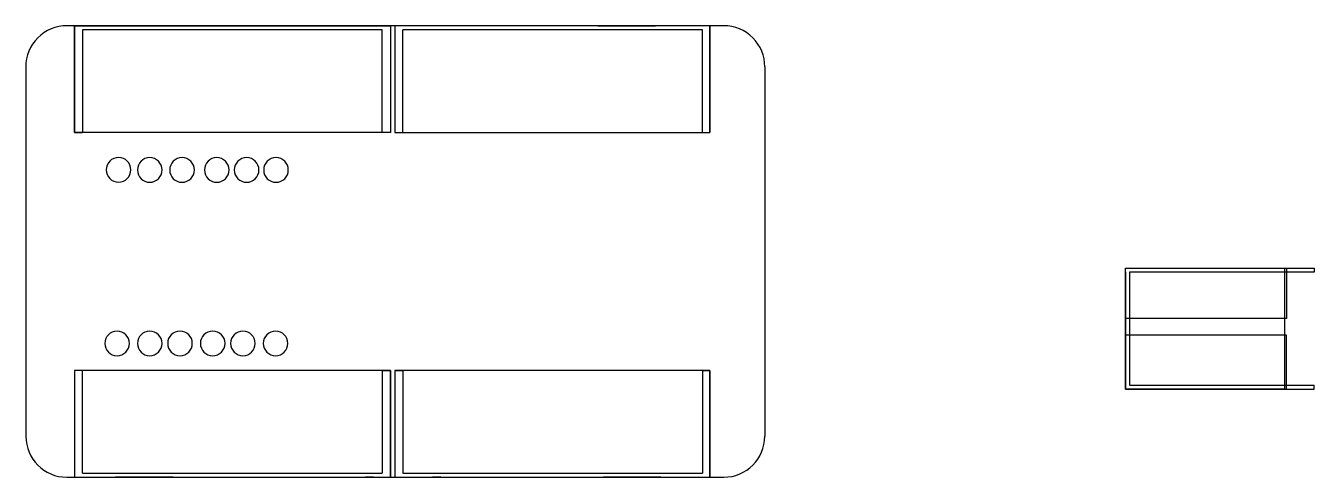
# Model space of a CAD drawing. Header units: millimetres. Extents: x 140 to 454, y 70 to 180.
import ezdxf

# ---------------------------------------------------------------- set-up
doc = ezdxf.new("R2010")
doc.units = ezdxf.units.MM

msp = doc.modelspace()

# ---------------------------------------------------------------- linework, layer by layer
at = {"color": 2}
for p, q in [((309.97, 180.01), (149.97, 180.01)), ((309.97, 180.01), (309.97, 180.01)), ((139.96, 170), (139.98, 80)), ((319.98, 170), (319.96, 80)), ((149.97, 70.01), (309.97, 70.01)), ((309.97, 70.01), (309.97, 70.01))]:
    msp.add_line(p, q, dxfattribs=at)
for p, q in [((153.8, 180.01), (151.8, 180.01)), ((151.8, 180.01), (151.8, 154.01)), ((153.8, 180.01), (153.8, 180.01)), ((226.8, 179.01), (153.8, 179.01)), ((153.8, 179.01), (153.8, 154.01)), ((229.83, 180.01), (219.79, 180.01)), ((222.97, 180.01), (224.97, 180.01)), ((222.97, 180.01), (224.97, 180.01)), ((226.8, 180.01), (226.8, 180.01)), ((226.8, 154.01), (226.8, 179.01)), ((228.8, 180.01), (228.8, 154.01)), ((231.83, 180.01), (229.83, 180.01)), ((229.83, 180.01), (229.83, 154.01)), ((231.83, 154.01), (231.83, 179.01)), ((304.83, 179.01), (231.83, 179.01)), ((304.83, 154.01), (304.83, 179.01)), ((306.61, 154.01), (306.61, 180.01)), ((306.61, 180.01), (306.61, 154.01)), ((151.8, 154.01), (153.8, 154.01)), ((228.8, 154.01), (226.8, 154.01)), ((229.83, 154.01), (231.83, 154.01)), ((304.83, 154.01), (306.61, 154.01)), ((407.79, 119.97, 0.57), (407.79, 120.97, 0.57)), ((407.79, 120.97, 0.57), (408.79, 120.97, 0.57)), ((407.79, 119.97, 0.57), (407.79, 92.47, 0.57)), ((408.79, 120.97, 0.57), (453.79, 120.97, 0.57)), ((453.79, 119.97, 0.57), (408.79, 119.97, 0.57)), ((408.79, 119.97, 0.57), (408.79, 92.47, 0.57)), ((453.79, 120.97, 0.57), (453.79, 119.97, 0.57)), ((151.8, 96.01), (151.8, 70.01)), ((153.8, 96.01), (151.8, 96.01)), ((153.8, 71.01), (153.8, 96.01)), ((153.8, 71.01), (153.8, 96.01)), ((226.8, 96.01), (226.8, 71.01)), ((226.8, 96.01), (228.8, 96.01)), ((228.8, 96.01), (228.8, 70.01)), ((229.83, 96.01), (229.83, 70.01)), ((229.83, 96.01), (231.83, 96.01)), ((231.83, 96.01), (231.83, 71.01)), ((304.83, 96.01), (304.83, 71.01)), ((304.83, 96.01), (306.61, 96.01)), ((306.61, 96.01), (306.61, 70.01)), ((407.79, 91.47, 0.57), (407.79, 92.47, 0.57)), ((408.79, 91.47, 0.57), (407.79, 91.47, 0.57)), ((408.79, 92.47, 0.57), (453.79, 92.47, 0.57)), ((408.79, 91.47, 0.57), (453.79, 91.47, 0.57)), ((453.79, 91.47, 0.57), (453.79, 92.47, 0.57)), ((151.8, 70.01), (153.8, 70.01)), ((153.8, 71.01), (226.8, 71.01)), ((224.68, 70.01), (222.68, 70.01)), ((231.83, 71.01), (304.83, 71.01)), ((232.61, 70.01), (234.61, 70.01)), ((241.06, 70.01), (239.06, 70.01))]:
    msp.add_line(p, q)
for points, elevation in [([(151.8, 180.01), (228.8, 180.01), (228.8, 154.01), (151.8, 154.01)], 27), ([(229.83, 180.01), (229.83, 154.01), (306.61, 154.01), (306.61, 180.01)], 27), ([(407.79, 120.97), (447.04, 120.97), (447.04, 108.71), (407.79, 108.71)], 20.07), ([(407.79, 120.97), (446.57, 120.97), (446.57, 91.47), (407.79, 91.47)], 0.57), ([(407.79, 91.47), (447.04, 91.47), (447.04, 104.65), (407.79, 104.65)], 20.07), ([(151.8, 96.01), (151.8, 69.99), (228.8, 70.01), (228.8, 96.02)], 27), ([(229.83, 96.01), (229.83, 70.01), (306.61, 70.01), (306.61, 96.01)], 27)]:
    msp.add_lwpolyline(points, close=True, dxfattribs=dict(elevation=elevation))
at = {"extrusion": (-1, 0, 0), "elevation": -407.79}
msp.add_lwpolyline([(-115.01, 11.44), (-115.01, 2.87), (-98.06, 2.87), (-98.06, 11.44)], close=True, dxfattribs=at)
at = {"extrusion": (0, 1, 0)}
for centre in [(-170.18, 11.08, 180.01), (-286.33, 11.05, 180.01)]:
    msp.add_circle(centre, 7, dxfattribs=at)
at = {"extrusion": (0, 0, -1)}
for centre in [(-162.56, 144.9), (-170.16, 144.87), (-178.02, 144.87), (-186.48, 144.87), (-193.75, 144.87), (-200.91, 144.87), (-162.2, 102.6), (-170.16, 102.6), (-177.53, 102.6), (-185.49, 102.6), (-192.85, 102.6), (-200.81, 102.6)]:
    msp.add_circle(centre, 3, dxfattribs=at)
at = {"extrusion": (0, -1, 0)}
msp.add_circle((168.84, 13.31, -70.01), 7, dxfattribs=at)
at = {"extrusion": (3.70171e-16, -1, 0)}
msp.add_circle((287.66, 11.22, -70.01), 7, dxfattribs=at)
at = {"color": 2}
for centre, radius, start, end in [((149.97, 170), 10.01, 90, 180.0198), ((309.97, 170), 10.01, 359.9802, 90), ((149.97, 80), 9.99, 180, 270), ((309.97, 80), 9.99, 270, 0)]:
    msp.add_arc(centre, radius, start, end, dxfattribs=at)

doc.saveas('drawing.dxf')
